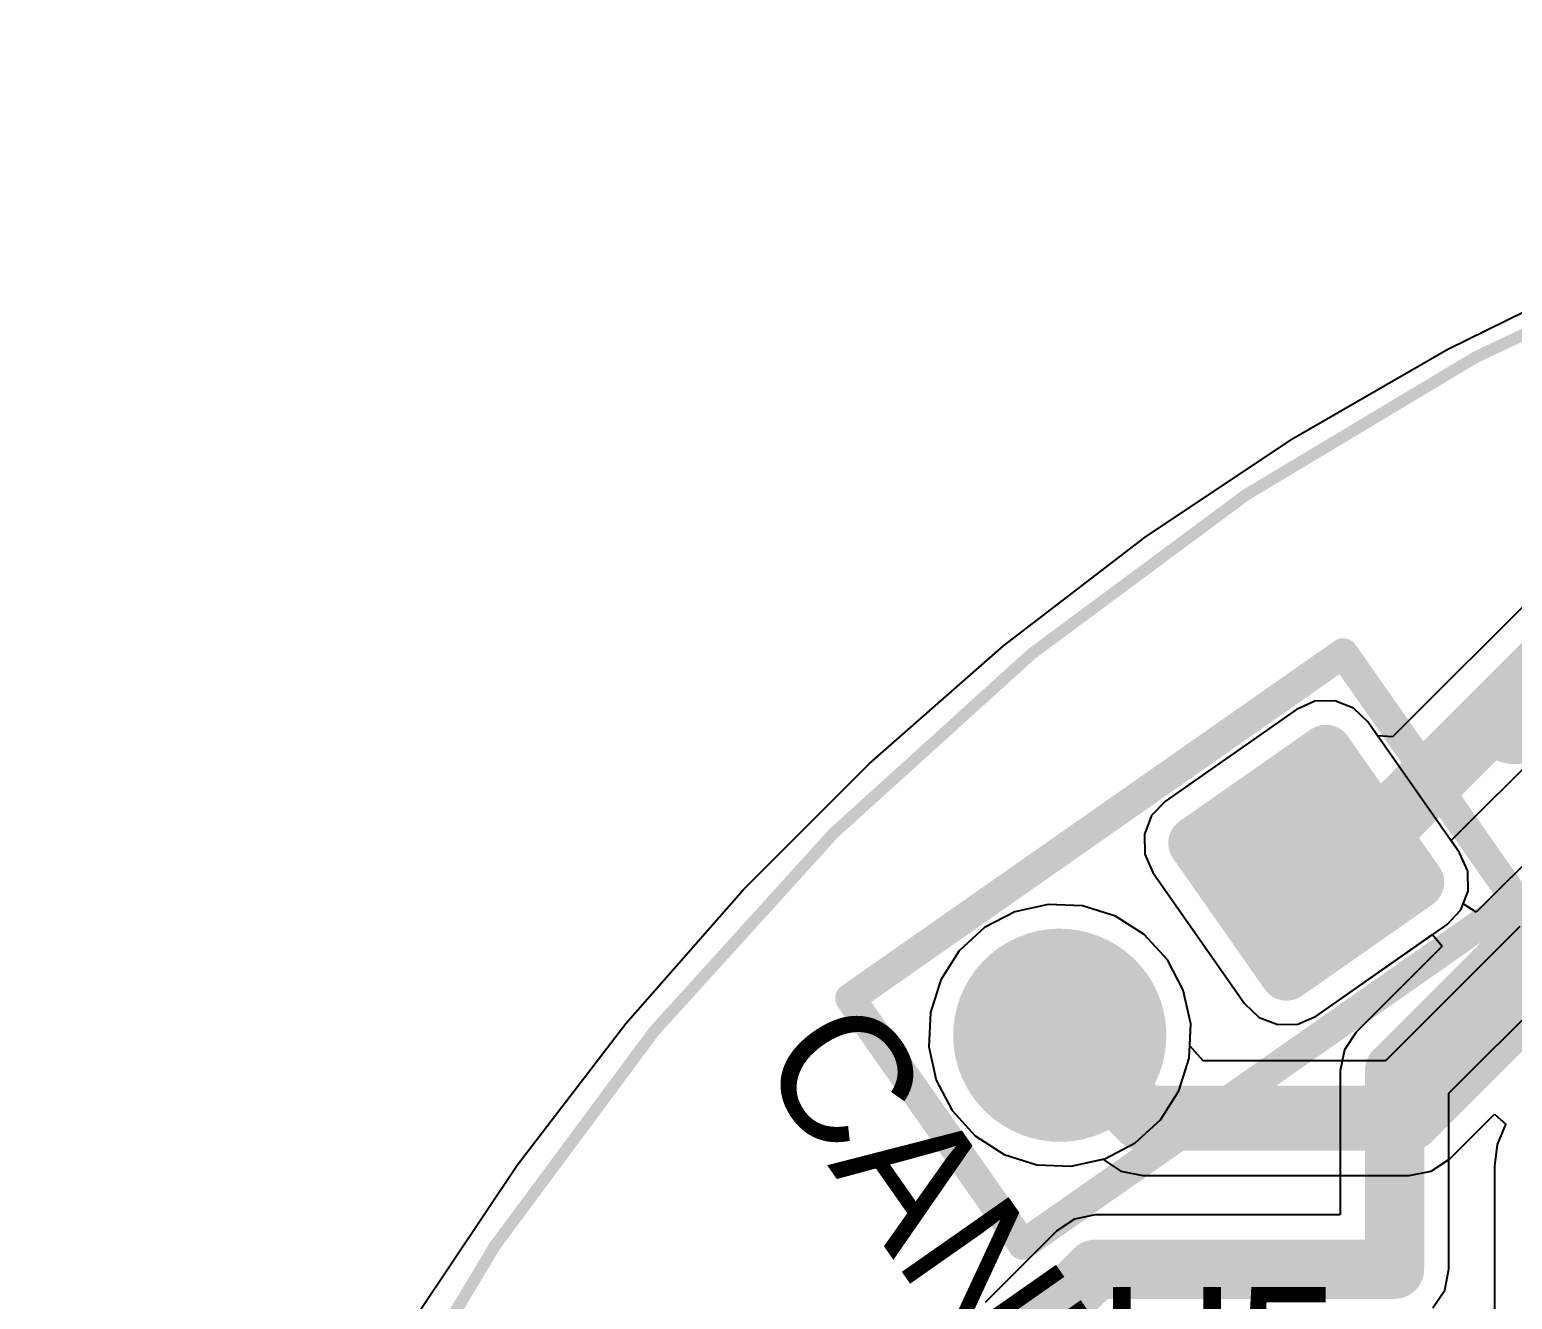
# Model space of a CAD drawing. Header units: millimetres. Extents: x 4.72 to 6.55, y 1.73 to 3.54.
# Drawn here: x 4.7314 to 5.2242, y 3.1209 to 3.543 of the extents above; entities that cross this region are included whole.
import ezdxf

# ---------------------------------------------------------------- set-up
doc = ezdxf.new("R2010")
doc.units = ezdxf.units.MM
doc.header["$MEASUREMENT"] = 0
for name, color, linetype in [('BottomLayer', 5, 'Continuous'), ('BottomSolder', 6, 'Continuous'), ('ConnectLayer', 7, 'Continuous'), ('Mechanical1', 6, 'Continuous'), ('Mechanical3', 76, 'Continuous'), ('MultiLayer', 9, 'Continuous'), ('PadHoleLayer', 156, 'Continuous'), ('TopLayer', 1, 'Continuous'), ('TopOverlay', 2, 'Continuous'), ('TopSolder', 216, 'Continuous')]:
    doc.layers.add(name, color=color, linetype=linetype)

# ---------------------------------------------------------------- blocks, each defined once
blk = doc.blocks.new('P___H______1_2_TH_P_____2_54___5')
at = {"layer": 'BottomLayer'}
for points, const_width in [([(-0.031, 0.02657, 1), (-0.02215, 0.02657, 1)], 0.00886), ([(0.02215, 0.02657, 1), (0.031, 0.02657, 1)], 0.00886), ([(0.08228, 0, 1), (0.11772, 0, 1)], 0.03543), ([(-0.031, -0.02657, 1), (-0.02215, -0.02657, 1)], 0.00886), ([(0.02215, -0.02657, 1), (0.031, -0.02657, 1)], 0.00886)]:
    blk.add_lwpolyline(points, format="xyb", close=True, dxfattribs=dict(at, const_width=const_width))
for points in [[(-0.02657, -0.03543), (0.02657, -0.03543), (-0.02657, 0.03543), (0.02657, 0.03543)], [(-0.03543, -0.02657), (0.03543, -0.02657), (-0.03543, 0.02657), (0.03543, 0.02657)]]:
    blk.add_solid(points, dxfattribs=at)
at = {"layer": 'BottomSolder'}
for points, const_width in [([(-0.031, 0.02657, 1), (-0.02215, 0.02657, 1)], 0.00886), ([(0.02215, 0.02657, 1), (0.031, 0.02657, 1)], 0.00886), ([(0.08228, 0, 1), (0.11772, 0, 1)], 0.03543), ([(-0.031, -0.02657, 1), (-0.02215, -0.02657, 1)], 0.00886), ([(0.02215, -0.02657, 1), (0.031, -0.02657, 1)], 0.00886)]:
    blk.add_lwpolyline(points, format="xyb", close=True, dxfattribs=dict(at, const_width=const_width))
for points in [[(-0.02657, -0.03543), (0.02657, -0.03543), (-0.02657, 0.03543), (0.02657, 0.03543)], [(-0.03543, -0.02657), (0.03543, -0.02657), (-0.03543, 0.02657), (0.03543, 0.02657)]]:
    blk.add_solid(points, dxfattribs=at)
at = {"layer": 'Mechanical3', "const_width": 0.01}
for points in [[(0.05, 0.05), (-0.05, 0.05)], [(-0.05, -0.05), (-0.05, 0.05)], [(0.15, 0.05), (-0.05, 0.05)], [(0.15, -0.05), (0.15, 0.05)], [(0.15, -0.05), (-0.05, -0.05)]]:
    blk.add_lwpolyline(points, dxfattribs=at)
at = {"layer": 'Mechanical3', "const_width": 0.005}
for points in [[(-0.0525, 0.05, 1), (-0.0475, 0.05, 1)], [(-0.0525, 0.05, 1), (-0.0475, 0.05, 1)], [(-0.0525, 0.05, 1), (-0.0475, 0.05, 1)], [(0.0475, 0.05, 1), (0.0525, 0.05, 1)], [(0.1475, 0.05, 1), (0.1525, 0.05, 1)], [(0.1475, 0.05, 1), (0.1525, 0.05, 1)], [(-0.0525, -0.05, 1), (-0.0475, -0.05, 1)], [(-0.0525, -0.05, 1), (-0.0475, -0.05, 1)], [(0.1475, -0.05, 1), (0.1525, -0.05, 1)], [(0.1475, -0.05, 1), (0.1525, -0.05, 1)]]:
    blk.add_lwpolyline(points, format="xyb", close=True, dxfattribs=at)
at = {"layer": 'MultiLayer'}
for points, const_width in [([(-0.031, 0.02657, 1), (-0.02215, 0.02657, 1)], 0.00886), ([(0.02215, 0.02657, 1), (0.031, 0.02657, 1)], 0.00886), ([(0.08228, 0, 1), (0.11772, 0, 1)], 0.03543), ([(-0.031, -0.02657, 1), (-0.02215, -0.02657, 1)], 0.00886), ([(0.02215, -0.02657, 1), (0.031, -0.02657, 1)], 0.00886)]:
    blk.add_lwpolyline(points, format="xyb", close=True, dxfattribs=dict(at, const_width=const_width))
for points in [[(-0.02657, -0.03543), (0.02657, -0.03543), (-0.02657, 0.03543), (0.02657, 0.03543)], [(-0.03543, -0.02657), (0.03543, -0.02657), (-0.03543, 0.02657), (0.03543, 0.02657)]]:
    blk.add_solid(points, dxfattribs=at)
at = {"layer": 'PadHoleLayer', "const_width": 0.01969}
for points in [[(-0.00984, 0, 1), (0.00984, 0, 1)], [(0.09016, 0, 1), (0.10984, 0, 1)]]:
    blk.add_lwpolyline(points, format="xyb", close=True, dxfattribs=at)
at = {"layer": 'TopLayer'}
for points, const_width in [([(-0.031, 0.02657, 1), (-0.02215, 0.02657, 1)], 0.00886), ([(0.02215, 0.02657, 1), (0.031, 0.02657, 1)], 0.00886), ([(0.08228, 0, 1), (0.11772, 0, 1)], 0.03543), ([(-0.031, -0.02657, 1), (-0.02215, -0.02657, 1)], 0.00886), ([(0.02215, -0.02657, 1), (0.031, -0.02657, 1)], 0.00886)]:
    blk.add_lwpolyline(points, format="xyb", close=True, dxfattribs=dict(at, const_width=const_width))
for points in [[(-0.02657, -0.03543), (0.02657, -0.03543), (-0.02657, 0.03543), (0.02657, 0.03543)], [(-0.03543, -0.02657), (0.03543, -0.02657), (-0.03543, 0.02657), (0.03543, 0.02657)]]:
    blk.add_solid(points, dxfattribs=at)
at = {"layer": 'TopOverlay', "const_width": 0.01}
for points in [[(0.05, 0.05), (-0.05, 0.05)], [(-0.05, -0.05), (-0.05, 0.05)], [(0.15, 0.05), (-0.05, 0.05)], [(0.15, -0.05), (0.15, 0.05)], [(0.15, -0.05), (-0.05, -0.05)]]:
    blk.add_lwpolyline(points, dxfattribs=at)
at = {"layer": 'TopOverlay'}
for points, const_width in [([(-0.0525, 0.05, 1), (-0.0475, 0.05, 1)], 0.005), ([(-0.0525, 0.05, 1), (-0.0475, 0.05, 1)], 0.005), ([(-0.0525, 0.05, 1), (-0.0475, 0.05, 1)], 0.005), ([(0.0475, 0.05, 1), (0.0525, 0.05, 1)], 0.005), ([(0.1475, 0.05, 1), (0.1525, 0.05, 1)], 0.005), ([(0.1475, 0.05, 1), (0.1525, 0.05, 1)], 0.005), ([(-0.07874, 0, 1), (-0.09055, 0, 1)], 0.01969), ([(-0.09547, 0, 1), (-0.08563, 0, 1)], 0.00984), ([(-0.08366, 0, 1), (-0.07382, 0, 1)], 0.00984), ([(-0.0525, -0.05, 1), (-0.0475, -0.05, 1)], 0.005), ([(-0.0525, -0.05, 1), (-0.0475, -0.05, 1)], 0.005), ([(0.1475, -0.05, 1), (0.1525, -0.05, 1)], 0.005), ([(0.1475, -0.05, 1), (0.1525, -0.05, 1)], 0.005)]:
    blk.add_lwpolyline(points, format="xyb", close=True, dxfattribs=dict(at, const_width=const_width))
at = {"layer": 'TopSolder'}
for points, const_width in [([(-0.031, 0.02657, 1), (-0.02215, 0.02657, 1)], 0.00886), ([(0.02215, 0.02657, 1), (0.031, 0.02657, 1)], 0.00886), ([(0.08228, 0, 1), (0.11772, 0, 1)], 0.03543), ([(-0.031, -0.02657, 1), (-0.02215, -0.02657, 1)], 0.00886), ([(0.02215, -0.02657, 1), (0.031, -0.02657, 1)], 0.00886)]:
    blk.add_lwpolyline(points, format="xyb", close=True, dxfattribs=dict(at, const_width=const_width))
for points in [[(-0.02657, -0.03543), (0.02657, -0.03543), (-0.02657, 0.03543), (0.02657, 0.03543)], [(-0.03543, -0.02657), (0.03543, -0.02657), (-0.03543, 0.02657), (0.03543, 0.02657)]]:
    blk.add_solid(points, dxfattribs=at)

msp = doc.modelspace()

# ---------------------------------------------------------------- linework, layer by layer
at = {"layer": 'BottomLayer', "const_width": 0.02165}
for points in [[(5.18998, 3.1811), (5.24018, 3.2313)], [(5.07382, 3.20866), (5.10138, 3.1811)], [(5.10138, 3.1811), (5.18998, 3.1811)]]:
    msp.add_lwpolyline(points, dxfattribs=at)
at = {"layer": 'BottomLayer', "const_width": 0.01083}
for points in [[(5.06841, 3.20866, 1), (5.07923, 3.20866, 1)], [(5.09596, 3.1811, 1), (5.10679, 3.1811, 1)], [(5.09596, 3.1811, 1), (5.10679, 3.1811, 1)], [(5.18457, 3.1811, 1), (5.1954, 3.1811, 1)], [(5.18457, 3.1811, 1), (5.1954, 3.1811, 1)]]:
    msp.add_lwpolyline(points, format="xyb", close=True, dxfattribs=at)
at = {"layer": 'ConnectLayer'}
for p, q in [((5.20284, 3.43681), (5.25601, 3.46304)), ((5.20284, 3.43681), (5.25601, 3.46304)), ((5.15149, 3.40717), (5.20284, 3.43681)), ((5.15149, 3.40717), (5.20284, 3.43681)), ((5.1022, 3.37423), (5.15149, 3.40717)), ((5.1022, 3.37423), (5.15149, 3.40717)), ((5.05516, 3.33814), (5.1022, 3.37423)), ((5.05516, 3.33814), (5.1022, 3.37423)), ((5.24402, 3.36745), (5.1844, 3.30783)), ((5.01059, 3.29905), (5.05516, 3.33814)), ((5.01059, 3.29905), (5.05516, 3.33814)), ((5.20386, 3.27336), (5.26541, 3.3349)), ((5.15247, 3.317), (5.10894, 3.28652)), ((5.15247, 3.317), (5.10894, 3.28652)), ((5.15857, 3.31969), (5.15247, 3.317)), ((5.15857, 3.31969), (5.15247, 3.317)), ((5.16522, 3.31983), (5.15857, 3.31969)), ((5.16522, 3.31983), (5.15857, 3.31969)), ((5.17143, 3.31742), (5.16522, 3.31983)), ((5.17143, 3.31742), (5.16522, 3.31983)), ((5.17624, 3.31282), (5.17143, 3.31742)), ((5.17624, 3.31282), (5.17143, 3.31742)), ((5.28003, 3.31739), (5.2122, 3.24956)), ((5.17942, 3.30826), (5.17624, 3.31282)), ((5.20672, 3.26928), (5.17624, 3.31282)), ((5.1844, 3.30783), (5.17942, 3.30826)), ((4.96867, 3.25713), (5.01059, 3.29905)), ((4.96867, 3.25713), (5.01059, 3.29905)), ((5.10894, 3.28652), (5.10433, 3.28171)), ((5.10894, 3.28652), (5.10433, 3.28171)), ((5.20314, 3.1894), (5.30035, 3.28661)), ((5.10433, 3.28171), (5.10192, 3.27551)), ((5.10433, 3.28171), (5.10192, 3.27551)), ((5.10192, 3.27551), (5.10207, 3.26885)), ((5.10192, 3.27551), (5.10207, 3.26885)), ((5.20672, 3.26928), (5.20386, 3.27336)), ((5.10207, 3.26885), (5.10475, 3.26276)), ((5.10207, 3.26885), (5.10475, 3.26276)), ((5.2094, 3.26319), (5.20672, 3.26928)), ((5.2094, 3.26319), (5.20672, 3.26928)), ((5.10475, 3.26276), (5.13523, 3.21922)), ((5.10475, 3.26276), (5.13523, 3.21922)), ((5.20955, 3.25653), (5.2094, 3.26319)), ((5.20955, 3.25653), (5.2094, 3.26319)), ((4.92958, 3.21255), (4.96867, 3.25713)), ((4.92958, 3.21255), (4.96867, 3.25713)), ((5.20713, 3.25033), (5.20955, 3.25653)), ((5.20792, 3.25235), (5.20955, 3.25653)), ((5.05888, 3.24971), (5.04876, 3.24444)), ((5.05888, 3.24971), (5.04876, 3.24444)), ((5.07001, 3.25218), (5.05888, 3.24971)), ((5.07001, 3.25218), (5.05888, 3.24971)), ((5.0814, 3.25168), (5.07001, 3.25218)), ((5.0814, 3.25168), (5.07001, 3.25218)), ((5.09228, 3.24825), (5.0814, 3.25168)), ((5.09228, 3.24825), (5.0814, 3.25168)), ((5.1019, 3.24212), (5.09228, 3.24825)), ((5.1019, 3.24212), (5.09228, 3.24825)), ((5.20253, 3.24552), (5.20713, 3.25033)), ((5.2122, 3.24956), (5.20792, 3.25235)), ((5.04876, 3.24444), (5.04036, 3.23674)), ((5.04876, 3.24444), (5.04036, 3.23674)), ((5.15899, 3.21503), (5.20253, 3.24552)), ((5.2267, 3.24478), (5.18209, 3.20017)), ((5.1096, 3.23372), (5.1019, 3.24212)), ((5.1096, 3.23372), (5.1019, 3.24212)), ((5.15899, 3.21503), (5.19772, 3.24215)), ((5.20095, 3.23831), (5.1723, 3.20966)), ((5.19772, 3.24215), (5.20095, 3.23831)), ((5.04036, 3.23674), (5.03423, 3.22712)), ((5.04036, 3.23674), (5.03423, 3.22712)), ((5.11487, 3.2236), (5.1096, 3.23372)), ((5.11487, 3.2236), (5.1096, 3.23372)), ((5.03423, 3.22712), (5.0308, 3.21625)), ((5.03423, 3.22712), (5.0308, 3.21625)), ((5.11733, 3.21247), (5.11487, 3.2236)), ((5.11733, 3.21247), (5.11487, 3.2236)), ((5.13523, 3.21922), (5.14004, 3.21462)), ((5.13523, 3.21922), (5.14004, 3.21462)), ((5.0308, 3.21625), (5.0303, 3.20485)), ((5.0308, 3.21625), (5.0303, 3.20485)), ((5.14004, 3.21462), (5.14625, 3.21221)), ((5.14004, 3.21462), (5.14625, 3.21221)), ((5.1529, 3.21235), (5.15899, 3.21503)), ((5.1529, 3.21235), (5.15899, 3.21503)), ((4.89348, 3.16552), (4.92958, 3.21255)), ((4.89348, 3.16552), (4.92958, 3.21255)), ((5.11684, 3.20108), (5.11733, 3.21247)), ((5.11701, 3.20517), (5.11733, 3.21247)), ((5.14625, 3.21221), (5.1529, 3.21235)), ((5.14625, 3.21221), (5.1529, 3.21235)), ((5.1723, 3.20966), (5.16839, 3.2038)), ((5.0303, 3.20485), (5.03277, 3.19372)), ((5.0303, 3.20485), (5.03277, 3.19372)), ((5.12151, 3.20017), (5.11701, 3.20517)), ((5.16839, 3.2038), (5.16701, 3.19689)), ((5.11341, 3.1902), (5.11684, 3.20108)), ((5.18209, 3.20017), (5.12151, 3.20017)), ((5.03277, 3.19372), (5.03804, 3.18361)), ((5.03277, 3.19372), (5.03804, 3.18361)), ((5.16701, 3.19689), (5.16701, 3.14893)), ((5.10728, 3.18058), (5.11341, 3.1902)), ((5.20314, 3.13087), (5.20314, 3.1894)), ((5.03804, 3.18361), (5.04574, 3.1752)), ((5.03804, 3.18361), (5.04574, 3.1752)), ((5.09887, 3.17288), (5.10728, 3.18058)), ((5.20347, 3.16762), (5.21831, 3.18247)), ((5.21831, 3.18247), (5.22208, 3.17916)), ((5.22199, 3.17905), (5.21921, 3.17234)), ((5.22208, 3.17916), (5.22199, 3.17905)), ((5.04574, 3.1752), (5.05536, 3.16907)), ((5.04574, 3.1752), (5.05536, 3.16907)), ((5.05536, 3.16907), (5.06623, 3.16564)), ((5.05536, 3.16907), (5.06623, 3.16564)), ((5.08876, 3.16762), (5.09887, 3.17288)), ((5.21921, 3.17234), (5.21827, 3.16515)), ((4.86055, 3.11622), (4.89348, 3.16552)), ((4.86055, 3.11622), (4.89348, 3.16552)), ((5.06623, 3.16564), (5.07763, 3.16515)), ((5.06623, 3.16564), (5.07763, 3.16515)), ((5.07763, 3.16515), (5.08876, 3.16762)), ((5.07763, 3.16515), (5.08812, 3.16747)), ((5.08812, 3.16747), (5.09408, 3.16349)), ((5.19728, 3.16349), (5.20347, 3.16762)), ((5.21827, 3.16515), (5.21827, 3.10055)), ((5.09408, 3.16349), (5.10138, 3.16204)), ((5.10138, 3.16204), (5.18998, 3.16204)), ((5.18998, 3.16204), (5.19728, 3.16349)), ((5.08559, 3.14893), (5.07868, 3.14756)), ((5.16701, 3.14893), (5.08559, 3.14893)), ((5.07868, 3.14756), (5.07282, 3.14364)), ((5.07282, 3.14364), (5.04904, 3.11986)), ((5.20176, 3.12396), (5.20314, 3.13087)), ((5.19785, 3.1181), (5.20176, 3.12396))]:
    msp.add_line(p, q, dxfattribs=at)
at = {"layer": 'Mechanical1', "const_width": 0.00394}
msp.add_lwpolyline([(6.54443, 2.63551, 1), (4.73341, 2.63551, 1)], format="xyb", close=True, dxfattribs=at)
at = {"layer": 'TopLayer'}
for points, const_width in [([(5.16956, 3.26602), (5.25751, 3.35396)], 0.02165), ([(5.18508, 3.19689), (5.29547, 3.30728)], 0.01969), ([(5.15573, 3.26602), (5.16956, 3.26602)], 0.02165), ([(5.18508, 3.13087), (5.18508, 3.19689)], 0.01969), ([(5.05622, 3.1015), (5.08559, 3.13087)], 0.01969), ([(5.08559, 3.13087), (5.18508, 3.13087)], 0.01969)]:
    msp.add_lwpolyline(points, dxfattribs=dict(at, const_width=const_width))
for points, const_width in [([(5.15032, 3.26602, 1), (5.16115, 3.26602, 1)], 0.01083), ([(5.16415, 3.26602, 1), (5.17498, 3.26602, 1)], 0.01083), ([(5.16415, 3.26602, 1), (5.17498, 3.26602, 1)], 0.01083), ([(5.18015, 3.19689, 1), (5.19, 3.19689, 1)], 0.00984), ([(5.18015, 3.19689, 1), (5.19, 3.19689, 1)], 0.00984), ([(5.08067, 3.13087, 1), (5.09051, 3.13087, 1)], 0.00984), ([(5.08067, 3.13087, 1), (5.09051, 3.13087, 1)], 0.00984), ([(5.18015, 3.13087, 1), (5.19, 3.13087, 1)], 0.00984), ([(5.18015, 3.13087, 1), (5.19, 3.13087, 1)], 0.00984)]:
    msp.add_lwpolyline(points, format="xyb", close=True, dxfattribs=dict(at, const_width=const_width))

# ---------------------------------------------------------------- block references
at = {"rotation": 215}
msp.add_blockref('P___H______1_2_TH_P_____2_54___5', (5.15573, 3.26602), dxfattribs=at)

# ---------------------------------------------------------------- texts
at = {"layer": 'TopOverlay'}
msp.add_text('CANL', height=0.043307, rotation=305, dxfattribs=at).set_placement((4.97244, 3.1998))
msp.add_text('U5', height=0.047244, dxfattribs=at).set_placement((5.08661, 3.07776))

doc.saveas('drawing.dxf')
